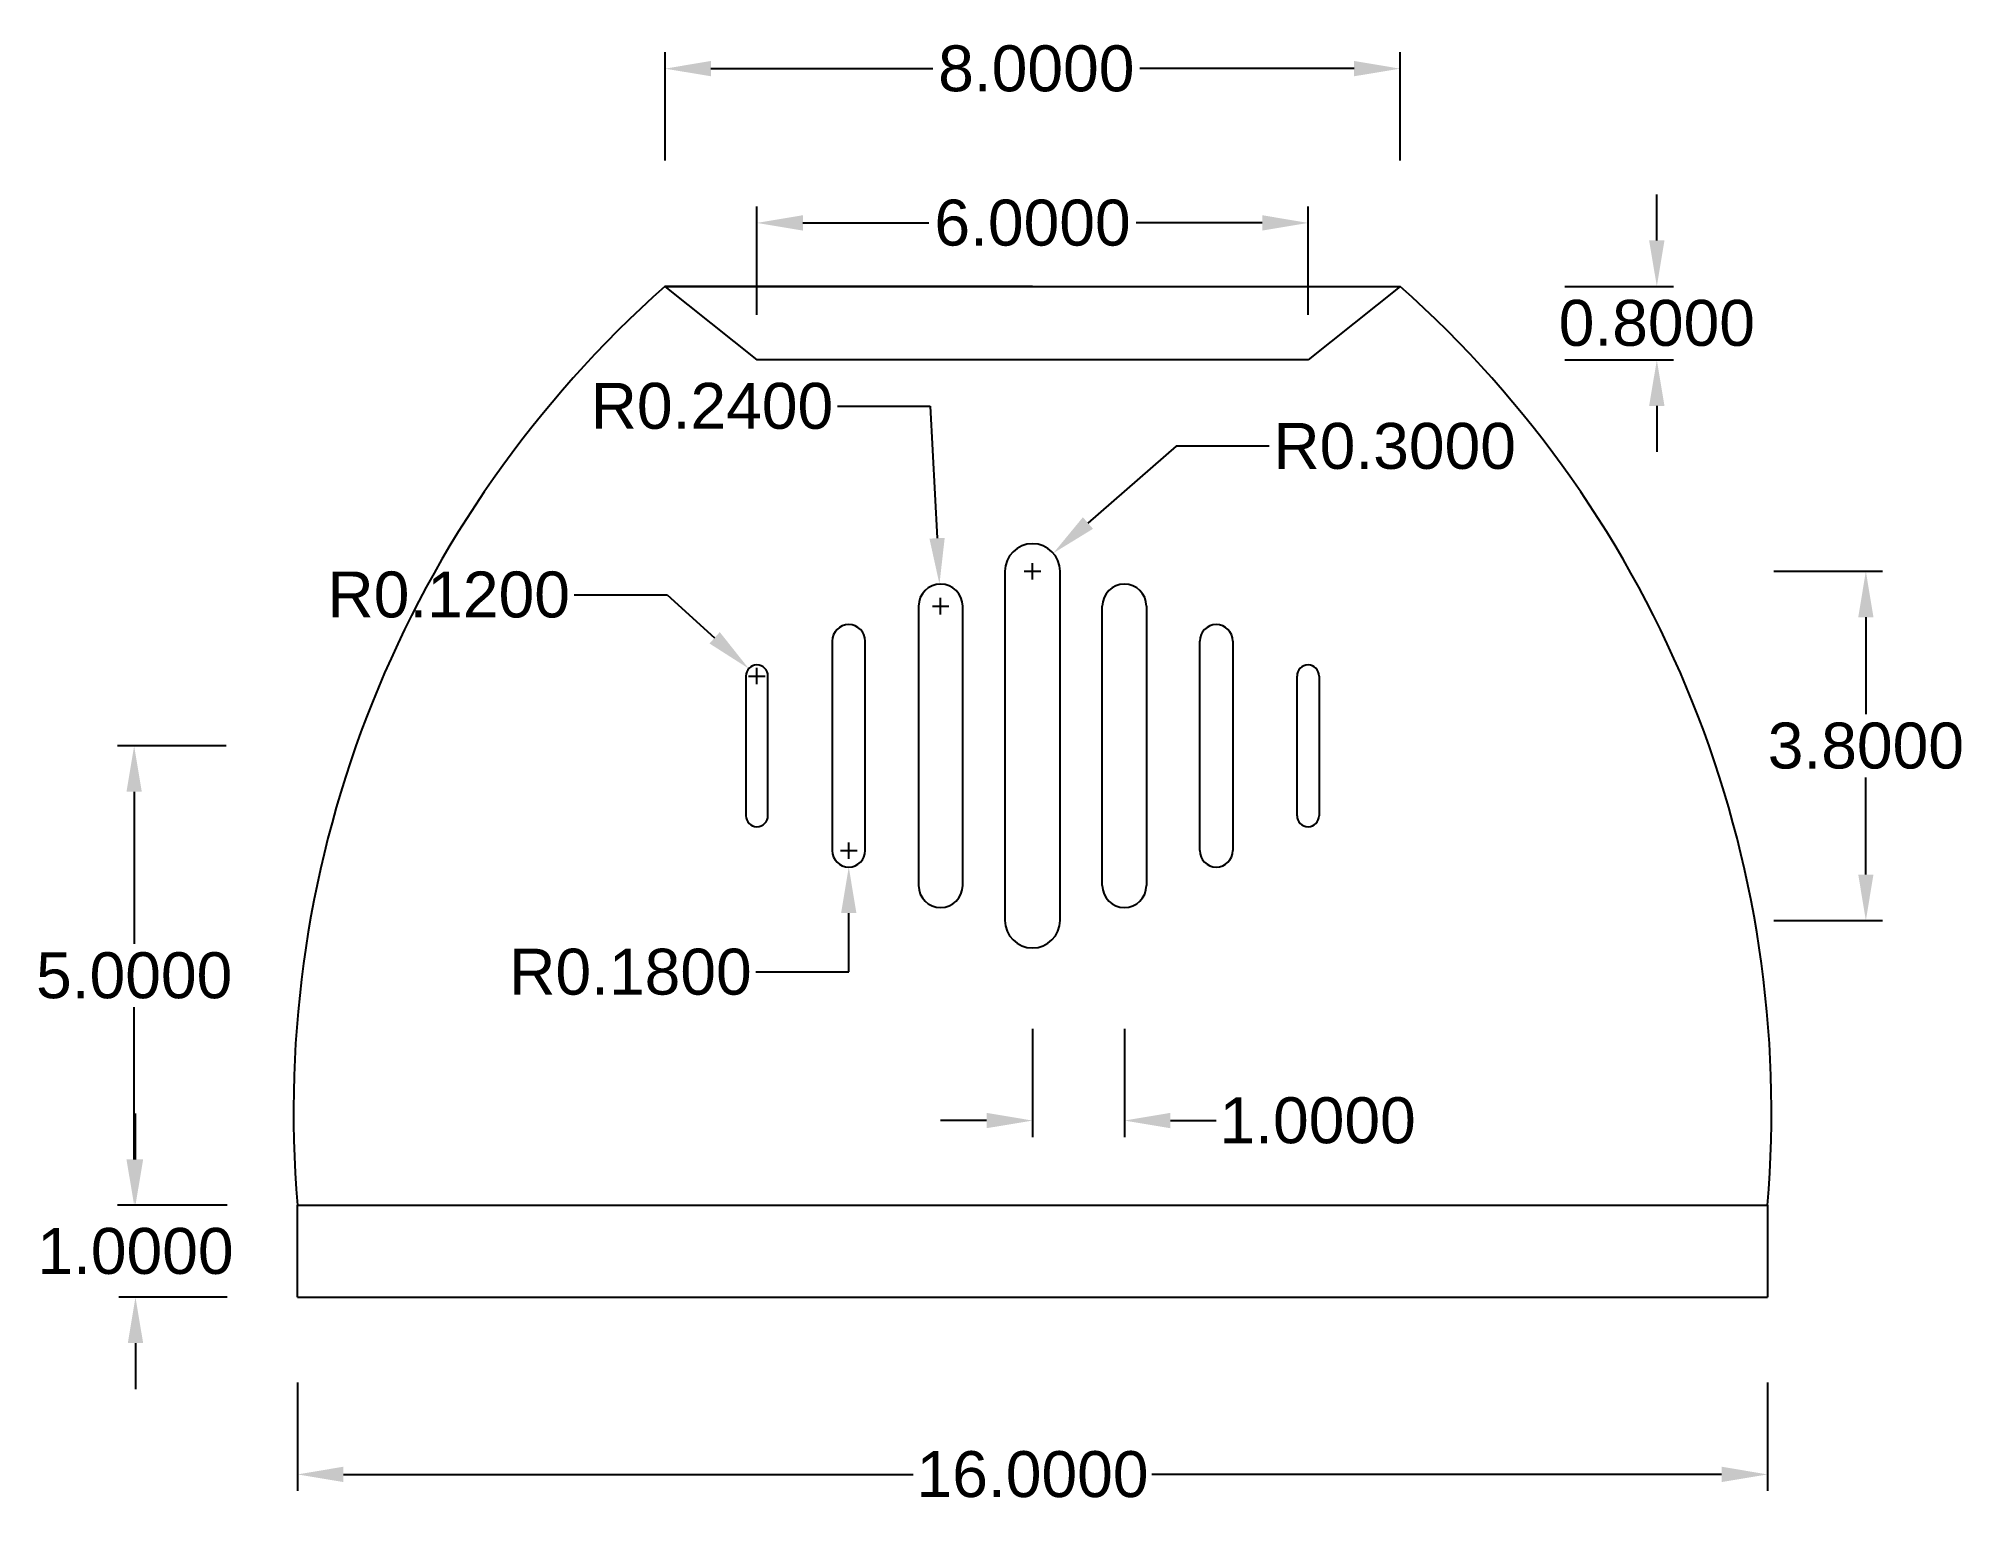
# Model space of a CAD drawing. Header units: inches. Extents: x 44.7 to 65.6, y 20.7 to 36.7.
import ezdxf

# ---------------------------------------------------------------- set-up
doc = ezdxf.new("R2010")
doc.units = ezdxf.units.IN
doc.header["$MEASUREMENT"] = 0
doc.styles.get("Standard").update_dxf_attribs({"font": 'arial.ttf'})
doc.dimstyles.get("Standard").update_dxf_attribs({"dimtxt": 0.5, "dimasz": 0.5, "dimexe": 0.18, "dimexo": 0.0625, "dimgap": 0.09, "dimtad": 0, "dimtih": 1, "dimtoh": 1, "dimdec": 4, "dimzin": 0, "dimdsep": 46, "dimtxsty": 'Standard', "dimcen": 0.09, "dimadec": 0, "dimazin": 0, "dimtfac": 1, "dimtdec": 4, "dimtofl": 0, "dimtmove": 0, "dimatfit": 3, "dimfxl": 1, "dimfxlon": 1, "dimtolj": 1, "dimtzin": 0, "dimarcsym": 0})

# ---------------------------------------------------------------- blocks, each defined once
blk = doc.blocks.new('*D1')
at = {"color": 0, "lineweight": -2, "transparency": 16777216}
for p, q in [((50.485, 30.638), (51.495, 30.638)), ((51.495, 30.638), (52.013, 30.17)), ((52.383, 29.754), (52.563, 29.754)), ((52.473, 29.664), (52.473, 29.844))]:
    blk.add_line(p, q, dxfattribs=at)
at = {"color": 0, "transparency": 16777216}
blk.add_solid([(52.069, 30.232), (51.957, 30.108), (52.384, 29.835)], dxfattribs=at)
at = {"layer": 'Defpoints', "color": 0, "transparency": 16777216}
for p in [(52.384, 29.835), (52.473, 29.754)]:
    blk.add_point(p, dxfattribs=at)
at = {"color": 0, "transparency": 16777216, "insert": (49.118, 30.638), "char_height": 0.5, "attachment_point": 5}
blk.add_mtext('\\A1;R0.1200', dxfattribs=at)
blk = doc.blocks.new('*D2')
at = {"color": 0, "lineweight": -2, "transparency": 16777216}
for p, q in [((57.037, 32.255), (56.076, 31.419)), ((58.048, 32.255), (57.037, 32.255)), ((55.473, 30.804), (55.473, 30.984)), ((55.383, 30.894), (55.563, 30.894))]:
    blk.add_line(p, q, dxfattribs=at)
at = {"color": 0, "transparency": 16777216}
blk.add_solid([(56.021, 31.482), (56.131, 31.356), (55.699, 31.091)], dxfattribs=at)
at = {"layer": 'Defpoints', "color": 0, "transparency": 16777216}
for p in [(55.699, 31.091), (55.473, 30.894)]:
    blk.add_point(p, dxfattribs=at)
at = {"color": 0, "transparency": 16777216, "insert": (59.414, 32.255), "char_height": 0.5, "attachment_point": 5}
blk.add_mtext('\\A1;R0.3000', dxfattribs=at)
blk = doc.blocks.new('*D3')
at = {"color": 0, "lineweight": -2, "transparency": 16777216}
for p, q in [((53.349, 32.691), (54.36, 32.691)), ((54.36, 32.691), (54.434, 31.253)), ((54.473, 30.424), (54.473, 30.604)), ((54.383, 30.514), (54.563, 30.514))]:
    blk.add_line(p, q, dxfattribs=at)
at = {"color": 0, "transparency": 16777216}
blk.add_solid([(54.517, 31.258), (54.351, 31.249), (54.46, 30.754)], dxfattribs=at)
at = {"layer": 'Defpoints', "color": 0, "transparency": 16777216}
for p in [(54.46, 30.754), (54.473, 30.514)]:
    blk.add_point(p, dxfattribs=at)
at = {"color": 0, "transparency": 16777216, "insert": (51.983, 32.691), "char_height": 0.5, "attachment_point": 5}
blk.add_mtext('\\A1;R0.2400', dxfattribs=at)
blk = doc.blocks.new('*D4')
at = {"color": 0, "lineweight": -2, "transparency": 16777216}
for p, q in [((53.383, 27.854), (53.563, 27.854)), ((53.473, 27.764), (53.473, 27.944)), ((53.473, 26.533), (53.473, 27.174)), ((52.462, 26.533), (53.473, 26.533))]:
    blk.add_line(p, q, dxfattribs=at)
at = {"color": 0, "transparency": 16777216}
blk.add_solid([(53.389, 27.174), (53.556, 27.174), (53.473, 27.674)], dxfattribs=at)
at = {"layer": 'Defpoints', "color": 0, "transparency": 16777216}
for p in [(53.473, 27.854), (53.473, 27.674)]:
    blk.add_point(p, dxfattribs=at)
at = {"color": 0, "transparency": 16777216, "insert": (51.096, 26.533), "char_height": 0.5, "attachment_point": 5}
blk.add_mtext('\\A1;R0.1800', dxfattribs=at)
blk = doc.blocks.new('*D5')
at = {"color": 0, "lineweight": -2, "transparency": 16777216}
for p, q in [((55.473, 25.916), (55.473, 24.736)), ((56.473, 25.916), (56.473, 24.736)), ((54.973, 24.916), (54.473, 24.916)), ((56.973, 24.916), (57.473, 24.916))]:
    blk.add_line(p, q, dxfattribs=at)
at = {"color": 0, "transparency": 16777216}
for points in [[(54.973, 25), (54.973, 24.833), (55.473, 24.916)], [(56.973, 25), (56.973, 24.833), (56.473, 24.916)]]:
    blk.add_solid(points, dxfattribs=at)
at = {"layer": 'Defpoints', "color": 0, "transparency": 16777216}
for p in [(56.473, 27.474), (55.473, 27.094), (56.473, 24.916)]:
    blk.add_point(p, dxfattribs=at)
at = {"color": 0, "transparency": 16777216, "insert": (58.576, 24.916), "char_height": 0.5, "attachment_point": 5}
blk.add_mtext('\\A1;1.0000', dxfattribs=at)
blk = doc.blocks.new('*D6')
at = {"color": 0, "lineweight": -2, "transparency": 16777216}
for p, q in [((45.709, 24.494), (45.709, 24.994)), ((46.709, 23.994), (45.529, 23.994)), ((46.709, 22.994), (45.529, 22.994)), ((45.709, 22.494), (45.709, 21.994))]:
    blk.add_line(p, q, dxfattribs=at)
at = {"color": 0, "transparency": 16777216}
for points in [[(45.626, 24.494), (45.793, 24.494), (45.709, 23.994)], [(45.626, 22.494), (45.793, 22.494), (45.709, 22.994)]]:
    blk.add_solid(points, dxfattribs=at)
at = {"layer": 'Defpoints', "color": 0, "transparency": 16777216}
for p in [(47.473, 23.994), (45.709, 22.994), (47.473, 22.994)]:
    blk.add_point(p, dxfattribs=at)
at = {"color": 0, "transparency": 16777216, "insert": (45.709, 23.494), "char_height": 0.5, "attachment_point": 5}
blk.add_mtext('\\A1;1.0000', dxfattribs=at)
blk = doc.blocks.new('*D7')
at = {"color": 0, "lineweight": -2, "transparency": 16777216}
for p, q in [((47.473, 22.065), (47.473, 20.885)), ((63.473, 22.065), (63.473, 20.885)), ((47.973, 21.065), (54.175, 21.065)), ((62.973, 21.065), (56.77, 21.065))]:
    blk.add_line(p, q, dxfattribs=at)
at = {"color": 0, "transparency": 16777216}
for points in [[(47.973, 21.149), (47.973, 20.982), (47.473, 21.065)], [(62.973, 21.149), (62.973, 20.982), (63.473, 21.065)]]:
    blk.add_solid(points, dxfattribs=at)
at = {"layer": 'Defpoints', "color": 0, "transparency": 16777216}
for p in [(47.473, 22.994), (63.473, 22.994), (63.473, 21.065)]:
    blk.add_point(p, dxfattribs=at)
at = {"color": 0, "transparency": 16777216, "insert": (55.473, 21.065), "char_height": 0.5, "attachment_point": 5}
blk.add_mtext('\\A1;16.0000', dxfattribs=at)
blk = doc.blocks.new('*D9')
at = {"color": 0, "lineweight": -2, "transparency": 16777216}
for p, q in [((51.473, 35.364), (51.473, 36.544)), ((59.473, 35.364), (59.473, 36.544)), ((51.973, 36.364), (54.387, 36.364)), ((58.973, 36.364), (56.642, 36.364))]:
    blk.add_line(p, q, dxfattribs=at)
at = {"color": 0, "transparency": 16777216}
for points in [[(51.973, 36.448), (51.973, 36.281), (51.473, 36.364)], [(58.973, 36.448), (58.973, 36.281), (59.473, 36.364)]]:
    blk.add_solid(points, dxfattribs=at)
at = {"layer": 'Defpoints', "color": 0, "transparency": 16777216}
for p in [(59.473, 36.364), (51.473, 33.994), (59.473, 33.994)]:
    blk.add_point(p, dxfattribs=at)
at = {"color": 0, "transparency": 16777216, "insert": (55.514, 36.364), "char_height": 0.5, "attachment_point": 5}
blk.add_mtext('\\A1;8.0000', dxfattribs=at)
blk = doc.blocks.new('*D10')
at = {"color": 0, "lineweight": -2, "transparency": 16777216}
for p, q in [((52.473, 33.685), (52.473, 34.865)), ((58.473, 33.685), (58.473, 34.865)), ((52.973, 34.685), (54.344, 34.685)), ((57.973, 34.685), (56.601, 34.685))]:
    blk.add_line(p, q, dxfattribs=at)
at = {"color": 0, "transparency": 16777216}
for points in [[(52.973, 34.769), (52.973, 34.602), (52.473, 34.685)], [(57.973, 34.769), (57.973, 34.602), (58.473, 34.685)]]:
    blk.add_solid(points, dxfattribs=at)
at = {"layer": 'Defpoints', "color": 0, "transparency": 16777216}
for p in [(58.473, 34.685), (52.473, 33.194), (58.473, 33.194)]:
    blk.add_point(p, dxfattribs=at)
at = {"color": 0, "transparency": 16777216, "insert": (55.473, 34.685), "char_height": 0.5, "attachment_point": 5}
blk.add_mtext('\\A1;6.0000', dxfattribs=at)
blk = doc.blocks.new('*D11')
at = {"color": 0, "lineweight": -2, "transparency": 16777216}
for p, q in [((62.268, 34.494), (62.268, 34.994)), ((61.268, 33.994), (62.448, 33.994)), ((61.268, 33.194), (62.448, 33.194)), ((62.268, 32.694), (62.268, 32.194))]:
    blk.add_line(p, q, dxfattribs=at)
at = {"color": 0, "transparency": 16777216}
for points in [[(62.184, 34.494), (62.351, 34.494), (62.268, 33.994)], [(62.184, 32.694), (62.351, 32.694), (62.268, 33.194)]]:
    blk.add_solid(points, dxfattribs=at)
at = {"layer": 'Defpoints', "color": 0, "transparency": 16777216}
for p in [(59.473, 33.994), (58.473, 33.194), (62.268, 33.194)]:
    blk.add_point(p, dxfattribs=at)
at = {"color": 0, "transparency": 16777216, "insert": (62.268, 33.594), "char_height": 0.5, "attachment_point": 5}
blk.add_mtext('\\A1;0.8000', dxfattribs=at)
blk = doc.blocks.new('*D12')
at = {"color": 0, "lineweight": -2, "transparency": 16777216}
for p, q in [((63.543, 30.894), (64.723, 30.894)), ((64.543, 30.394), (64.543, 29.34)), ((64.543, 27.594), (64.543, 28.649)), ((63.543, 27.094), (64.723, 27.094))]:
    blk.add_line(p, q, dxfattribs=at)
at = {"color": 0, "transparency": 16777216}
for points in [[(64.46, 30.394), (64.626, 30.394), (64.543, 30.894)], [(64.46, 27.594), (64.626, 27.594), (64.543, 27.094)]]:
    blk.add_solid(points, dxfattribs=at)
at = {"layer": 'Defpoints', "color": 0, "transparency": 16777216}
for p in [(55.473, 30.894), (55.473, 27.094), (64.543, 27.094)]:
    blk.add_point(p, dxfattribs=at)
at = {"color": 0, "transparency": 16777216, "insert": (64.543, 28.994), "char_height": 0.5, "attachment_point": 5}
blk.add_mtext('\\A1;3.8000', dxfattribs=at)
blk = doc.blocks.new('*D13')
at = {"color": 0, "lineweight": -2, "transparency": 16777216}
for p, q in [((46.695, 28.994), (45.515, 28.994)), ((45.695, 28.494), (45.695, 26.839)), ((45.695, 24.494), (45.695, 26.149)), ((46.695, 23.994), (45.515, 23.994))]:
    blk.add_line(p, q, dxfattribs=at)
at = {"color": 0, "transparency": 16777216}
for points in [[(45.611, 28.494), (45.778, 28.494), (45.695, 28.994)], [(45.611, 24.494), (45.778, 24.494), (45.695, 23.994)]]:
    blk.add_solid(points, dxfattribs=at)
at = {"layer": 'Defpoints', "color": 0, "transparency": 16777216}
for p in [(55.173, 28.994), (45.695, 23.994), (55.473, 23.994)]:
    blk.add_point(p, dxfattribs=at)
at = {"color": 0, "transparency": 16777216, "insert": (45.695, 26.494), "char_height": 0.5, "attachment_point": 5}
blk.add_mtext('\\A1;5.0000', dxfattribs=at)

msp = doc.modelspace()

# ---------------------------------------------------------------- linework, layer by layer
for p, q in [((55.47257, 33.99421), (51.47257, 33.99421)), ((51.47257, 33.99421), (59.47257, 33.99421)), ((51.47257, 33.99421), (52.47257, 33.19421)), ((59.47257, 33.99421), (58.47257, 33.19421)), ((58.47257, 33.19421), (52.47257, 33.19421)), ((55.17257, 30.89421), (55.17257, 27.09421)), ((55.77257, 27.09421), (55.77257, 30.89421)), ((54.23257, 30.51421), (54.23257, 27.47421)), ((54.71257, 27.47421), (54.71257, 30.51421)), ((56.23257, 27.47421), (56.23257, 30.51421)), ((56.71257, 30.51421), (56.71257, 27.47421)), ((53.29257, 30.13421), (53.29257, 27.85421)), ((53.65257, 27.85421), (53.65257, 30.13421)), ((57.29257, 27.85421), (57.29257, 30.13421)), ((57.65257, 30.13421), (57.65257, 27.85421)), ((52.35257, 29.75421), (52.35257, 28.23421)), ((52.59257, 28.23421), (52.59257, 29.75421)), ((58.35257, 28.23421), (58.35257, 29.75421)), ((58.59257, 29.75421), (58.59257, 28.23421)), ((47.47257, 22.99421), (47.47257, 23.99421)), ((47.47257, 23.99421), (63.47257, 23.99421)), ((63.47257, 23.99421), (63.47257, 22.99421)), ((47.47257, 22.99421), (63.47257, 22.99421))]:
    msp.add_line(p, q)
for centre, radius, start, end in [((59.42938, 25.01149), 12, 131.534196, 184.862985), ((51.51577, 25.01149), 12, 355.137015, 48.465804), ((55.47257, 30.89421), 0.3, 0, 180), ((54.47257, 30.51421), 0.24, 0, 180), ((56.47257, 30.51421), 0.24, 0, 180), ((53.47257, 30.13421), 0.18, 0, 180), ((57.47257, 30.13421), 0.18, 0, 180), ((52.47257, 29.75421), 0.12, 0, 180), ((58.47257, 29.75421), 0.12, 0, 180), ((52.47257, 28.23421), 0.12, 180, 0), ((58.47257, 28.23421), 0.12, 180, 0), ((53.47257, 27.85421), 0.18, 180, 0), ((57.47257, 27.85421), 0.18, 180, 0), ((54.47257, 27.47421), 0.24, 180, 0), ((56.47257, 27.47421), 0.24, 180, 0), ((55.47257, 27.09421), 0.3, 180, 0)]:
    msp.add_arc(centre, radius, start, end)

# ---------------------------------------------------------------- dimensions: what is measured, and where the dimension line sits
for base, p1, p2, picture, middle in [((59.47257, 36.36448), (51.47257, 33.99421), (59.47257, 33.99421), '*D9', (55.51429, 36.36448)), ((58.47257, 34.68536), (52.47257, 33.19421), (58.47257, 33.19421), '*D10', (55.47257, 34.68536))]:
    dim = msp.add_linear_dim(base=base, p1=p1, p2=p2, dimstyle='Standard')
    dim.commit()
    dim.dimension.update_dxf_attribs({"geometry": picture, "text_midpoint": middle, "dimtype": 160})
for base, p1, p2, picture, middle in [((62.26759, 33.19421), (59.47257, 33.99421), (58.47257, 33.19421), '*D11', (62.26759, 33.59421)), ((64.54313, 27.09421), (55.47257, 30.89421), (55.47257, 27.09421), '*D12', (64.54313, 28.99421)), ((45.69456, 23.99421), (55.17257, 28.99421), (55.47257, 23.99421), '*D13', (45.69456, 26.49421)), ((45.70946, 22.99421), (47.47257, 23.99421), (47.47257, 22.99421), '*D6', (45.70946, 23.49421))]:
    dim = msp.add_linear_dim(base=base, p1=p1, p2=p2, angle=90, dimstyle='Standard')
    dim.commit()
    dim.dimension.update_dxf_attribs({"geometry": picture, "text_midpoint": middle})
for center, mpoint, picture, middle in [((54.47257, 30.51421), (54.46013, 30.75388), '*D3', (51.98276, 32.69084)), ((55.47257, 30.89421), (55.6989, 31.09112), '*D2', (59.41391, 32.25546)), ((52.47257, 29.75421), (52.38358, 29.8347), '*D1', (49.11834, 30.63833)), ((53.47257, 27.85421), (53.47257, 27.67421), '*D4', (51.09581, 26.53331))]:
    dim = msp.add_radius_dim(center=center, mpoint=mpoint, dimstyle='Standard')
    dim.commit()
    dim.dimension.update_dxf_attribs({"geometry": picture, "text_midpoint": middle, "dimtype": 164})
for base, p1, p2, picture, middle in [((56.47257, 24.91618), (55.47257, 27.09421), (56.47257, 27.47421), '*D5', (58.57605, 24.91618)), ((63.47257, 21.06546), (47.47257, 22.99421), (63.47257, 22.99421), '*D7', (55.47257, 21.06546))]:
    dim = msp.add_linear_dim(base=base, p1=p1, p2=p2, dimstyle='Standard')
    dim.commit()
    dim.dimension.update_dxf_attribs({"geometry": picture, "text_midpoint": middle})

doc.saveas('drawing.dxf')
